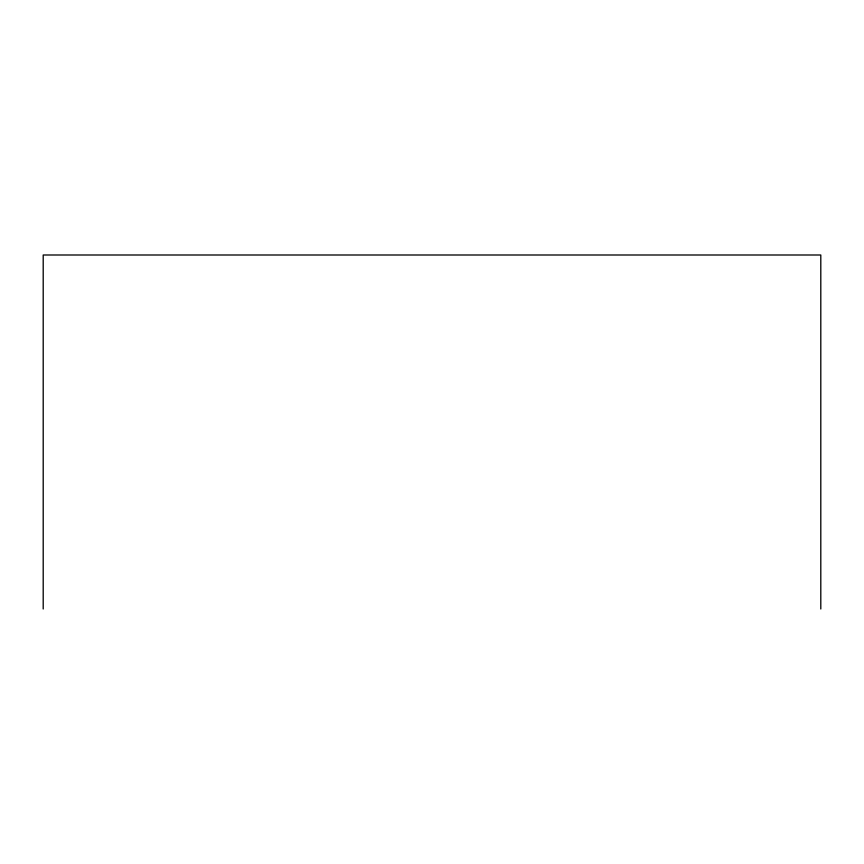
<?xml version="1.0" encoding="UTF-8"?>
<svg xmlns="http://www.w3.org/2000/svg" width="864" height="864" viewBox="0 0 864 864"><rect width="100%" height="100%" fill="white"/><g stroke="black" fill="none" stroke-linecap="round" stroke-linejoin="round"><path stroke-width="1.3" d="M820.8 609.001L820.8 254.999L43.2 254.999L43.2 609.001"/></g></svg>
